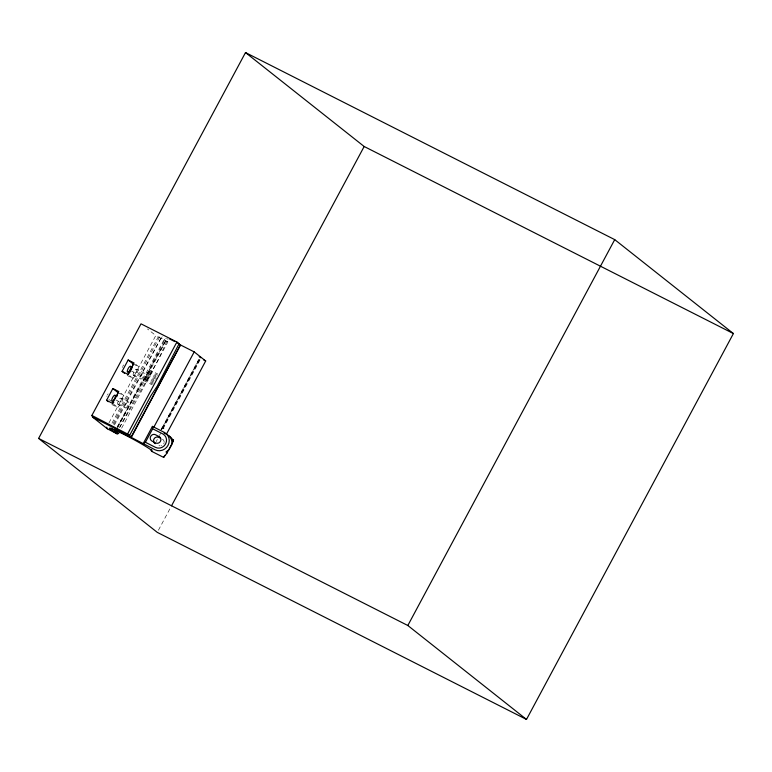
<?xml version="1.0" encoding="UTF-8"?>
<svg xmlns="http://www.w3.org/2000/svg" width="772" height="772" viewBox="0 0 772 772"><rect width="100%" height="100%" fill="white"/><g stroke="black" fill="none" stroke-linecap="round" stroke-linejoin="round"><path stroke-width="0.58" stroke-dasharray="3.86 2.9" d="M117.643 427.784L138.941 388.065L148.475 371.863L153.136 361.585L165.633 338.281M111.882 404.528L117.778 407.51L121.629 402.868L123.916 395.611L119.612 392.205M127.158 375.414L133.054 378.396L136.905 373.754L139.047 366.941L134.888 363.641M166.926 341.253L157.575 361.132L119.921 427.09M162.052 427.765L161.059 429.56L162.052 427.765L164.233 428.875L162.245 428.016M108.939 422.931L155.79 335.54L147.471 328.949M111.979 423.201L158.231 336.939L155.79 335.54M113.098 423.616L159.978 336.187L162.178 336.669M114.488 425.005L161.329 337.605L159.978 336.187M117.286 426.916L164.137 339.516L161.329 337.605M119.399 427.659L166.82 339.207M121.609 428.209L167.91 341.851L164.137 339.516M162.101 427.794L198.829 359.183M161.3 429.801L199.06 359.376M162.033 429.126L199.523 359.212M162.795 428.142L200.131 358.507M156.214 441.565L157.314 439.509M159.514 435.398L160.615 433.343M163.066 428.846L200.402 359.202M158.414 530.239L170.95 506.857M113.764 424.436L161.213 337.509M117.518 427.061L165.758 340.539L117.363 426.964M168.064 339.226L166.559 338.532M158.231 336.939L167.91 341.851M149.208 369.701L157.806 374.053M148.986 370.898L157.585 375.25M133.16 363.95L139.047 366.941M148.475 371.863L155.992 375.665M147.664 372.587L156.253 376.939M147.114 373.619L156.774 378.512M136.596 369.248A3.397 1.148 -63.1 0 1 134.984 374.362A3.397 1.148 -63.1 0 1 133.392 373.108A3.397 1.148 -63.1 0 1 136.596 369.248L143.959 372.982A3.397 1.148 -63.1 0 1 142.347 378.097A3.397 1.148 -63.1 0 1 140.755 376.832A3.397 1.148 -63.1 0 1 143.959 372.982M146.892 374.816L155.481 379.168M146.371 375.781L153.889 379.583M145.561 376.504L154.149 380.866M145.011 377.537L153.599 381.889M131.008 370.772L136.905 373.754M144.789 378.734L153.377 383.086M144.267 379.699L152.866 384.051M133.392 375.231L140.755 378.955M143.457 380.432L152.045 384.784M118.019 392.63L123.916 395.611M121.079 398.178A3.397 1.148 -63.1 0 1 119.477 403.293A3.397 1.148 -63.1 0 1 117.884 402.029A3.397 1.148 -63.1 0 1 121.079 398.178L128.451 401.913A3.397 1.148 -63.1 0 1 126.84 407.018A3.397 1.148 -63.1 0 1 125.247 405.763A3.397 1.148 -63.1 0 1 128.451 401.913M115.742 399.886L121.629 402.868M108.891 399.606L111.988 401.17M117.875 404.161L125.238 407.886M129.657 375.703L133.054 378.396M113.33 403.997L117.778 407.51M162.381 439.162A3.619 3.397 -51.6 0 1 164.156 442.086M164.108 442.703A3.619 3.397 -51.6 0 1 163.703 443.89M161.898 445.569A3.619 3.397 -51.6 0 1 161.319 445.772M160.103 445.859A3.619 3.397 -51.6 0 1 158.964 445.531M122.352 367.511A3.397 1.148 -63.1 0 1 122.536 366.98M122.767 366.449A3.397 1.148 -63.1 0 1 123.636 364.934M106.835 396.441A3.397 1.148 -63.1 0 1 107.028 395.911M107.52 394.849A3.397 1.148 -63.1 0 1 108.119 393.865"/><path stroke-width="1.16" d="M152.441 426.385L152.663 428.778L145.416 442.279L143.138 443.746L152.441 426.385L164.407 432.445A9.872 9.264 -51.6 0 1 168.035 445.319A9.872 9.264 -51.6 0 1 155.104 449.806L130.979 437.251L180.513 344.872L178.429 343.752M171.336 445.434L171.799 444.209A9.872 9.264 -51.6 0 0 167.07 434.559L164.089 433.044M116.717 396.779L118.019 392.63L112.857 388.538L106.555 400.301L108.331 401.71M131.375 369.634L133.16 363.95L128.162 359.993L122.063 371.38L124.61 373.397M171.702 444.701L168.971 449.786L166.009 451.919L167.032 452.942L173.285 441.285L173.507 439.644M38.6 438.438L245.506 52.564L614.724 239.629L733.4 333.562L526.494 719.436L157.276 532.371L38.6 438.438L407.828 625.503L526.494 719.436M110.965 428.122L118.791 433.449L117.17 433.854L107.376 428.807L92.582 417.102L91.887 415.433L141.006 323.835L176.904 342.015L179.085 343.752L157.16 386.222L150.868 395.747L129.735 435.167L128.239 435.62L115.346 429.087L117.083 428.827M176.904 342.015L127.785 433.623L126.637 434.356L92.582 417.102M131.172 437.676L180.513 344.872M153.879 427.109L194.206 351.897L180.802 345.113M166.501 434.076L205.69 360.987L194.206 351.897M117.17 433.854A24.337 1.573 28.2 0 1 112.471 429.049A24.337 1.573 28.2 0 1 139.23 442.607A24.337 1.573 28.2 0 1 151.553 451.282L163.645 457.4L164.745 455.364M171.529 505.795L364.172 146.497L245.506 52.564M407.828 625.503L614.724 239.629M115.192 431.23L116.35 429.145M167.177 452.846L163.645 457.4M127.805 374.642L130.371 371.544M112.529 403.756L113.812 402.202M115.346 429.087L117.122 430.496L118.27 429.763M151.814 449.786L150.965 449.758L151.553 451.282M364.172 146.497L733.4 333.562M169.425 338.85L174.79 341.571M176.942 342.662L179.085 343.752M203.818 360.041L205.69 360.987M128.162 359.993L134.058 362.985L127.949 374.362L122.063 371.38M112.857 388.538L118.753 391.529L112.442 403.293L106.555 400.301M152.663 428.778L162.786 433.903A7.672 7.209 -51.6 0 1 165.604 443.919A7.672 7.209 -51.6 0 1 155.548 447.403L145.416 442.279M160.537 438.235L158.694 437.299A3.619 3.397 -51.6 0 0 154.342 442.945M91.887 415.433L129.735 435.167M117.122 430.496L130.931 437.492M126.637 434.356L128.239 435.62M127.129 434.173L128.818 435.533M200.189 357.262L200.768 357.803M129.31 435.36L130.979 437.251M106.681 427.148L107.376 428.807M168.846 435.958A9.872 9.264 -51.6 0 1 173.285 441.285M155.278 443.659A3.619 3.397 -51.6 0 1 154.776 443.35M199.224 356.519A23.247 1.496 28.2 0 1 199.967 357.079M159.119 436.585L155.442 434.723A3.619 3.397 -51.6 0 0 150.694 436.363A3.619 3.397 -51.6 0 0 152.026 441.092L155.712 442.954A3.619 3.397 -51.6 0 0 160.451 441.314A3.619 3.397 -51.6 0 0 159.119 436.585M129.088 371.38A3.397 1.148 -63.1 0 0 130.7 366.266A3.397 1.148 -63.1 0 0 127.505 370.116A3.397 1.148 -63.1 0 0 129.088 371.38M113.581 400.301A3.397 1.148 -63.1 0 0 115.192 395.196A3.397 1.148 -63.1 0 0 111.998 399.047A3.397 1.148 -63.1 0 0 113.581 400.301"/></g></svg>
